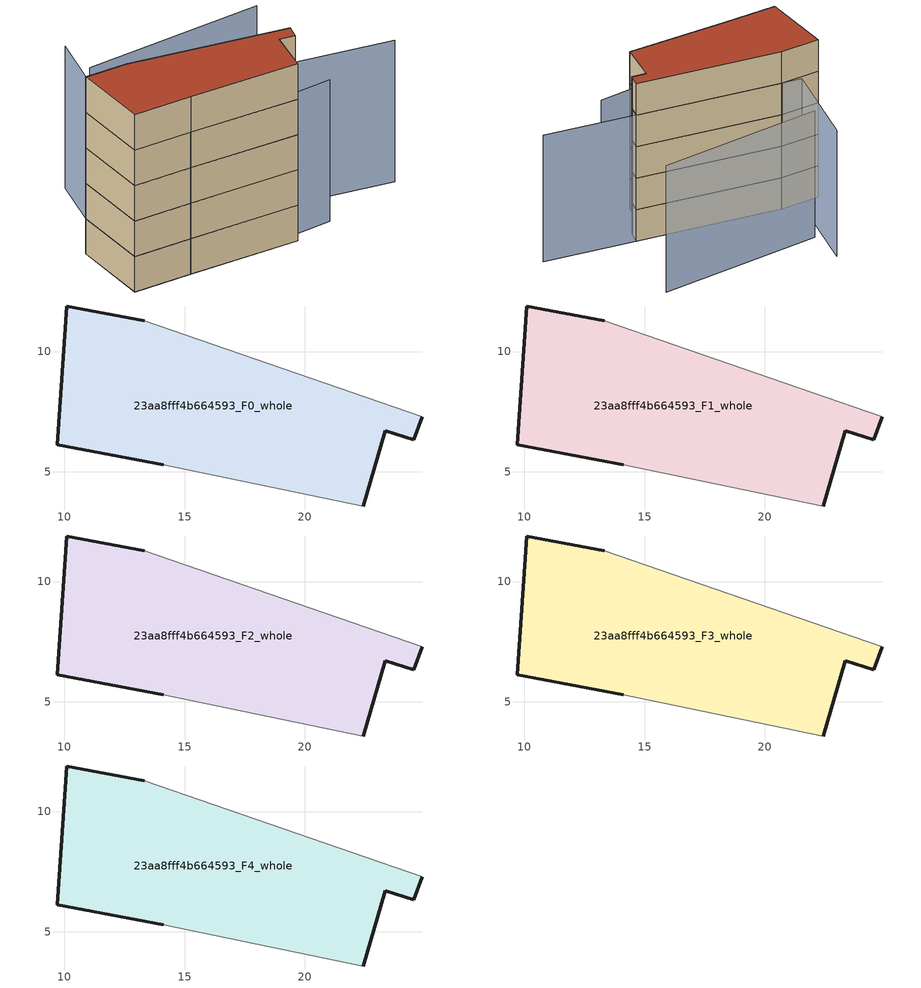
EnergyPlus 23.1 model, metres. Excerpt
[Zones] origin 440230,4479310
23aa8fff4b664593_F0_whole
 floor ground (EU_floor_Construction): 22.43,3.58 23.35,6.71 24.52,6.33 24.89,7.29 13.33,11.28 10.1,11.89 9.71,6.13 14.11,5.29 z0
 wall outside (EU_wall_Construction): 14.11,5.29 9.71,6.13 10.1,11.89 13.33,11.28 / 24.89,7.29 24.52,6.33 23.35,6.71 22.43,3.58 z0:3
 wall adiabatic (EU_wall_Construction): 13.33,11.28 24.89,7.29 / 22.43,3.58 14.11,5.29 z0:3
23aa8fff4b664593_F1_whole
 floor to 23aa8fff4b664593_F0_whole (EU_floor_Construction): 22.43,3.58 23.35,6.71 24.52,6.33 24.88,7.29 13.32,11.28 10.1,11.89 9.7,6.13 14.11,5.29 z3
 wall outside (EU_wall_Construction): 14.11,5.29 9.71,6.13 10.1,11.89 13.33,11.28 / 24.89,7.29 24.52,6.33 23.35,6.71 22.43,3.58 z3:6
 wall adiabatic (EU_wall_Construction): 13.33,11.28 24.89,7.29 / 22.43,3.58 14.11,5.29 z3:6
23aa8fff4b664593_F2_whole
 floor to 23aa8fff4b664593_F1_whole (EU_floor_Construction): 22.43,3.58 23.35,6.71 24.52,6.33 24.88,7.29 13.32,11.28 10.1,11.89 9.7,6.13 14.11,5.29 z6
 wall outside (EU_wall_Construction): 14.11,5.29 9.71,6.13 10.1,11.89 13.33,11.28 / 24.89,7.29 24.52,6.33 23.35,6.71 22.43,3.58 z6:9
 wall adiabatic (EU_wall_Construction): 13.33,11.28 24.89,7.29 / 22.43,3.58 14.11,5.29 z6:9
23aa8fff4b664593_F3_whole
 floor to 23aa8fff4b664593_F2_whole (EU_floor_Construction): 22.43,3.58 23.35,6.71 24.52,6.33 24.88,7.29 13.32,11.28 10.1,11.89 9.7,6.13 14.11,5.29 z9
 wall outside (EU_wall_Construction): 14.11,5.29 9.71,6.13 10.1,11.89 13.33,11.28 / 24.89,7.29 24.52,6.33 23.35,6.71 22.43,3.58 z9:12
 wall adiabatic (EU_wall_Construction): 13.33,11.28 24.89,7.29 / 22.43,3.58 14.11,5.29 z9:12
23aa8fff4b664593_F4_whole
 floor to 23aa8fff4b664593_F3_whole (EU_floor_Construction): 22.43,3.58 23.35,6.71 24.52,6.33 24.88,7.29 13.32,11.28 10.1,11.89 9.7,6.13 14.11,5.29 z12
 wall outside (EU_wall_Construction): 14.11,5.29 9.71,6.13 10.1,11.89 13.33,11.28 / 24.89,7.29 24.52,6.33 23.35,6.71 22.43,3.58 z12:15
 wall adiabatic (EU_wall_Construction): 13.33,11.28 24.89,7.29 / 22.43,3.58 14.11,5.29 z12:15
 roof outside (EU_roof_Construction): 24.89,7.29 24.52,6.33 23.35,6.71 22.43,3.58 14.11,5.29 9.71,6.13 10.1,11.89 13.33,11.28 z15
shading: 27.61,14.13 13.83,15.87 / 14.12,5.29 25.67,3.97 / 32.25,4.72 11.74,11.83 / 11.74,11.83 14.22,18.99 z0:12
[Building]
EU S2 Campaign: North Axis=0; Terrain=City; Solar Distribution=FullExterior
[Site:Location]
Madrid: Latitude=40.5; Longitude=-3.5; Time Zone=1; Elevation=609
[SizingPeriod:WeatherFileDays]
AnnualSizingPeriod: Begin Month=1; Begin Day of Month=1; End Month=12; End Day of Month=31; Day of Week for Start Day=Monday; Use Weather File Daylight Saving Period=No; Use Weather File Rain and Snow Indicators=No
[MATERIAL]
EU_InternalMass_Material: Roughness=MediumRough; Thickness=0.1; Conductivity=1; Density=1800; Specific Heat=900; Thermal Absorptance=0.9; Solar Absorptance=0.7; Visible Absorptance=0.7
[MATERIAL:NOMASS] Roughness=MediumRough; Thermal Absorptance=0.9; Solar Absorptance=0.7; Visible Absorptance=0.7
Name | Thermal Resistance
EU_wall_NoMass | 1.60022
EU_roof_NoMass | 1.57597
EU_floor_NoMass | 0.470652
[CONSTRUCTION]
EU_wall_Construction: EU_wall_NoMass
EU_roof_Construction: EU_roof_NoMass
EU_floor_Construction: EU_floor_NoMass
EU_InternalMass_Construction: EU_InternalMass_Material
[ZONE] Type=1; Multiplier=1; Ceiling Height=autocalculate; Floor Area=autocalculate; Part of Total Floor Area=Yes
Name | Volume
23aa8fff4b664593_F0_whole | 214.072
23aa8fff4b664593_F1_whole; 23aa8fff4b664593_F2_whole; 23aa8fff4b664593_F3_whole; 23aa8fff4b664593_F4_whole | 214.071
[INTERNALMASS] Construction=EU_InternalMass_Construction; Surface Area=71.3574
Name | Zone or ZoneList
23aa8fff4b664593_F0_whole_EU_InternalMass | 23aa8fff4b664593_F0_whole
23aa8fff4b664593_F1_whole_EU_InternalMass | 23aa8fff4b664593_F1_whole
23aa8fff4b664593_F2_whole_EU_InternalMass | 23aa8fff4b664593_F2_whole
23aa8fff4b664593_F3_whole_EU_InternalMass | 23aa8fff4b664593_F3_whole
23aa8fff4b664593_F4_whole_EU_InternalMass | 23aa8fff4b664593_F4_whole
[OTHEREQUIPMENT] Fuel Type=Electricity; Design Level Calculation Method=Watts/Area; Power per Zone Floor Area=1; Fraction Latent=0; Fraction Radiant=0; Fraction Lost=0; Carbon Dioxide Generation Rate=0; EndUse Subcategory=EU_Step8_InternalGains
Name | Zone or ZoneList or Space or SpaceList | Schedule
EU_Step8_InternalGain_23aa8fff4b664593_F0_whole_f000 | 23aa8fff4b664593_F0_whole | EU_Step8_GainSchedule_23aa8fff4b664593_F0_whole_f000
EU_Step8_InternalGain_23aa8fff4b664593_F1_whole_f000 | 23aa8fff4b664593_F1_whole | EU_Step8_GainSchedule_23aa8fff4b664593_F1_whole_f000
EU_Step8_InternalGain_23aa8fff4b664593_F2_whole_f000 | 23aa8fff4b664593_F2_whole | EU_Step8_GainSchedule_23aa8fff4b664593_F2_whole_f000
EU_Step8_InternalGain_23aa8fff4b664593_F3_whole_f000 | 23aa8fff4b664593_F3_whole | EU_Step8_GainSchedule_23aa8fff4b664593_F3_whole_f000
EU_Step8_InternalGain_23aa8fff4b664593_F4_whole_f000 | 23aa8fff4b664593_F4_whole | EU_Step8_GainSchedule_23aa8fff4b664593_F4_whole_f000
[ZONEVENTILATION:DESIGNFLOWRATE] Schedule=EU_AlwaysOn; Design Flow Rate Calculation Method=AirChanges/Hour; Air Changes per Hour=0.480704; Ventilation Type=Natural; Fan Pressure Rise=0; Fan Total Efficiency=1; Constant Term Coefficient=1; Temperature Term Coefficient=0; Velocity Term Coefficient=0; Velocity Squared Term Coefficient=0; Minimum Indoor Temperature=-100; Maximum Indoor Temperature=100; Delta Temperature=-100; Minimum Outdoor Temperature=-100; Maximum Outdoor Temperature=100; Maximum Wind Speed=40
Name | Zone or ZoneList or Space or SpaceList
EU_ConstantAir_23aa8fff4b664593_F0_whole | 23aa8fff4b664593_F0_whole
EU_ConstantAir_23aa8fff4b664593_F1_whole | 23aa8fff4b664593_F1_whole
EU_ConstantAir_23aa8fff4b664593_F2_whole | 23aa8fff4b664593_F2_whole
EU_ConstantAir_23aa8fff4b664593_F3_whole | 23aa8fff4b664593_F3_whole
EU_ConstantAir_23aa8fff4b664593_F4_whole | 23aa8fff4b664593_F4_whole
[HVACTEMPLATE:THERMOSTAT] Constant Heating Setpoint=20; Constant Cooling Setpoint=50
EU_HeatOnly_23aa8fff4b664593_F0_whole; EU_HeatOnly_23aa8fff4b664593_F1_whole; EU_HeatOnly_23aa8fff4b664593_F2_whole; EU_HeatOnly_23aa8fff4b664593_F3_whole; EU_HeatOnly_23aa8fff4b664593_F4_whole
[HVACTEMPLATE:ZONE:IDEALLOADSAIRSYSTEM] System Availability Schedule=EU_AlwaysOn; Maximum Heating Supply Air Temperature=50; Minimum Cooling Supply Air Temperature=13; Maximum Heating Supply Air Humidity Ratio=0.0156; Minimum Cooling Supply Air Humidity Ratio=0.0077; Heating Limit=NoLimit; Cooling Limit=NoLimit; Heating Availability Schedule=EU_AlwaysOn; Cooling Availability Schedule=EU_CoolingOff; Dehumidification Control Type=ConstantSensibleHeatRatio; Cooling Sensible Heat Ratio=0.7; Dehumidification Setpoint=60; Humidification Control Type=None; Humidification Setpoint=30; Outdoor Air Method=None; Outdoor Air Flow Rate per Person=0.00944; Outdoor Air Flow Rate per Zone Floor Area=0; Outdoor Air Flow Rate per Zone=0; Demand Controlled Ventilation Type=None; Outdoor Air Economizer Type=NoEconomizer; Heat Recovery Type=None; Sensible Heat Recovery Effectiveness=0.7; Latent Heat Recovery Effectiveness=0.65
Name | Template Thermostat
23aa8fff4b664593_F0_whole | EU_HeatOnly_23aa8fff4b664593_F0_whole
23aa8fff4b664593_F1_whole | EU_HeatOnly_23aa8fff4b664593_F1_whole
23aa8fff4b664593_F2_whole | EU_HeatOnly_23aa8fff4b664593_F2_whole
23aa8fff4b664593_F3_whole | EU_HeatOnly_23aa8fff4b664593_F3_whole
23aa8fff4b664593_F4_whole | EU_HeatOnly_23aa8fff4b664593_F4_whole
[SIZING:ZONE] Zone Cooling Design Supply Air Temperature Input Method=SupplyAirTemperature; Zone Cooling Design Supply Air Temperature=13; Zone Heating Design Supply Air Temperature Input Method=SupplyAirTemperature; Zone Heating Design Supply Air Temperature=50; Zone Cooling Design Supply Air Humidity Ratio=0.008; Zone Heating Design Supply Air Humidity Ratio=0.008; Cooling Design Air Flow Method=DesignDay; Cooling Design Air Flow Rate=0; Cooling Minimum Air Flow per Zone Floor Area=0.000762; Cooling Minimum Air Flow=0; Cooling Minimum Air Flow Fraction=0.2; Heating Design Air Flow Method=DesignDay; Heating Design Air Flow Rate=0; Heating Maximum Air Flow per Zone Floor Area=0.002032; Heating Maximum Air Flow=0.141576; Heating Maximum Air Flow Fraction=0.3; Account for Dedicated Outdoor Air System=No; Dedicated Outdoor Air System Control Strategy=NeutralSupplyAir; Dedicated Outdoor Air Low Setpoint Temperature for Design=autosize; Dedicated Outdoor Air High Setpoint Temperature for Design=autosize; Zone Load Sizing Method=Sensible Load Only No Latent Load; Zone Latent Cooling Design Supply Air Humidity Ratio Input Method=HumidityRatioDifference; Zone Cooling Design Supply Air Humidity Ratio Difference=0.005; Zone Latent Heating Design Supply Air Humidity Ratio Input Method=HumidityRatioDifference; Zone Humidification Design Supply Air Humidity Ratio Difference=0.005
23aa8fff4b664593_F0_whole; 23aa8fff4b664593_F1_whole; 23aa8fff4b664593_F2_whole; 23aa8fff4b664593_F3_whole; 23aa8fff4b664593_F4_whole
[SCHEDULE:CONSTANT]
Name | Hourly Value
EU_AlwaysOn | 1
EU_CoolingOff | 0
[SCHEDULE:FILE] Column Number=1; Rows to Skip at Top=0; Number of Hours of Data=8760; Column Separator=Comma; Interpolate to Timestep=No; Minutes per Item=60; Adjust Schedule for Daylight Savings=Yes
Name | File
EU_Step8_GainSchedule_23aa8fff4b664593_F0_whole_f000 | ../../schedules/23aa8fff4b664593/23aa8fff4b664593_F0_whole_f000_gain.csv
EU_Step8_GainSchedule_23aa8fff4b664593_F1_whole_f000 | ../../schedules/23aa8fff4b664593/23aa8fff4b664593_F1_whole_f000_gain.csv
EU_Step8_GainSchedule_23aa8fff4b664593_F2_whole_f000 | ../../schedules/23aa8fff4b664593/23aa8fff4b664593_F2_whole_f000_gain.csv
EU_Step8_GainSchedule_23aa8fff4b664593_F3_whole_f000 | ../../schedules/23aa8fff4b664593/23aa8fff4b664593_F3_whole_f000_gain.csv
EU_Step8_GainSchedule_23aa8fff4b664593_F4_whole_f000 | ../../schedules/23aa8fff4b664593/23aa8fff4b664593_F4_whole_f000_gain.csv
